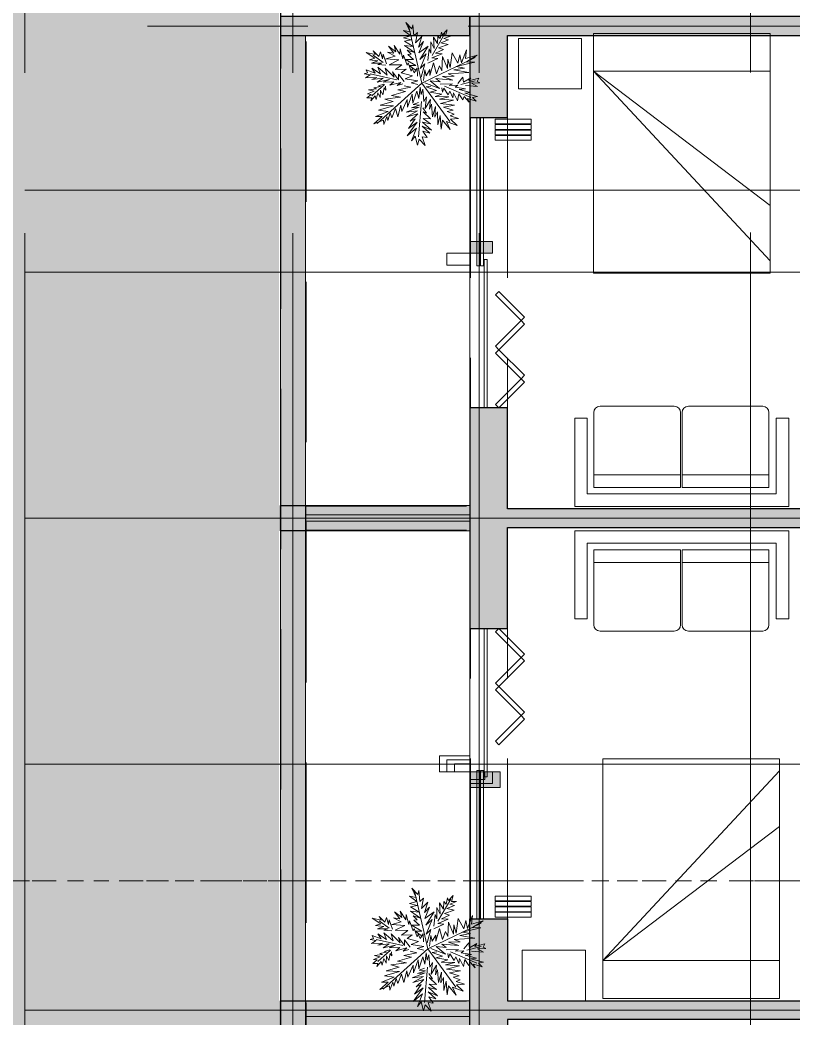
# Model space of a CAD drawing. Header units: metres. Extents: x -54 to 264, y -14 to 31.
# Drawn here: x 22.6 to 28.72, y 7.91 to 15.82 of the extents above; entities that cross this region are included whole.
import ezdxf
from ezdxf.enums import TextEntityAlignment as Align

# ---------------------------------------------------------------- set-up
doc = ezdxf.new("R2010")
doc.units = ezdxf.units.M
doc.header["$LTSCALE"] = 0.001
for name, pattern in [('CENTERX2', [101.6, 63.5, -12.7, 12.7, -12.7]), ('DIVIDEX2', [63.5, 25.4, -12.7, 0, -12.7, 0, -12.7]), ('HIDDENX2', [19.05, 12.7, -6.35])]:
    doc.linetypes.add(name, pattern=pattern)
doc.layers.get('0').update_dxf_attribs({"lineweight": 13, "true_color": 0x000000})
for name, color, linetype, lineweight, true_color in [('JACH-Anotaciones-Cotas-NivelesPiso-Grals', 7, 'Continuous', 13, 0x000000), ('JACH-Anotaciones-Cotas-NivelesPiso-Grals @ 0.05', 7, 'Continuous', 13, 0x000000), ('JACH-Anotaciones-Cotas-NivelesPiso-Grals @ 0.075', 7, 'Continuous', 13, 0x000000), ('JACH-Anotaciones-Cotas-NivelesPiso-Grals @ 0.1', 7, 'Continuous', 13, 0x000000), ('Jach-Anotaciones-Hatch-Lum100%', 7, 'Continuous', 13, 0x000000), ('Jach-Anotaciones-Hatch-Lum30%', 7, 'Continuous', 9, 0xb3b3b3), ('Jach-Anotaciones-Hatch-Lum50%', 9, 'Continuous', 13, 0x808080), ('Jach-Anotaciones-Hatch-Lum60%', 7, 'Continuous', 13, 0x666666), ('Jach-Anotaciones-Hatch-Lum70%', 7, 'Continuous', 9, 0x4d4d4d), ('Jach-Anotaciones-Hatch-Lum80%', 250, 'Continuous', 13, 0x333333), ('JACH-Anotaciones-Lineas-CORTE', 7, 'DIVIDEX2', 18, 0x000000), ('JACH-Anotaciones-Lineas-CORTE @ 0.05', 7, 'DIVIDEX2', 18, 0x000000), ('JACH-Anotaciones-Lineas-CORTE @ 0.075', 7, 'DIVIDEX2', 18, 0x000000), ('JACH-Anotaciones-Lineas-EJES', 7, 'CENTERX2', 9, 0x666666), ('JACH-Arq-Lineas-Piso', 7, 'Continuous', 13, 0x1a1a1a), ('JACH-Arq-Lineas-Proyeccion', 250, 'HIDDENX2', 13, 0x333333), ('JACH-Arq-Líneas-ProyeccionCerramientos', 7, 'HIDDENX2', 13, 0x000000), ('JACH-Arq-Mobiliario01-', 250, 'Continuous', 9, 0x333333), ('JACH-Arq-Muros01-Carga', 7, 'Continuous', 25, 0x000000), ('JACH-Arq-Muros03Bajos', 7, 'Continuous', 13, 0x404040), ('JACH-Arq-Puertas01-', 7, 'Continuous', 13, 0x404040), ('JACH-ArqPaisaje-Vegetación', 7, 'Continuous', 13, 0x999999)]:
    doc.layers.add(name, color=color, linetype=linetype, lineweight=lineweight, true_color=true_color)
doc.styles.add('01c-Arial-JACH(3mm)', font='arial.ttf', dxfattribs={"height": 3})

# ---------------------------------------------------------------- blocks, each defined once
blk = doc.blocks.new('A$C385611F7')
for p, q in [((0, 0.0961), (0, 0.7961)), ((0, 0.7961), (1.6972, 0.7961)), ((1.6972, 0.7961), (1.6972, 0.0961)), ((0.1, 0.6961), (0.1, 0.0961)), ((1.5972, 0.6961), (0.1, 0.6961)), ((0.8392, 0.6446), (0.1511, 0.6446)), ((0.1511, 0.6446), (0.1511, 0.05)), ((0.8392, 0.05), (0.8392, 0.6446)), ((0.8511, 0.6446), (0.8511, 0.05)), ((1.5392, 0.6446), (0.8511, 0.6446)), ((1.5392, 0.05), (1.5392, 0.6446)), ((1.5972, 0.0961), (1.5972, 0.6961)), ((0.1511, 0.5436), (0.8392, 0.5436)), ((0.8511, 0.5436), (1.5392, 0.5436)), ((0.1, 0.0961), (0, 0.0961)), ((1.6972, 0.0961), (1.5972, 0.0961)), ((0.2011, 0), (0.7892, 0)), ((0.9011, 0), (1.4892, 0))]:
    blk.add_line(p, q)
for centre, start, end in [((0.2011, 0.05), 180, 270), ((0.7892, 0.05), 270, 0), ((0.9011, 0.05), 180, 270), ((1.4892, 0.05), 270, 0)]:
    blk.add_arc(centre, 0.05, start, end)
blk = doc.blocks.new('A$C589ce9e2')
at = {"lineweight": 0}
for p, q in [((1.4, 1.9), (0, 1.9)), ((0, 1.9), (0, 0)), ((1.4, 0), (1.4, 1.9)), ((0, 1.6), (1.4, 1.6)), ((0, 1.6), (1.4, 0.5363)), ((0, 1.6), (1.4, 0.0962)), ((0, 0), (1.4, 0))]:
    blk.add_line(p, q, dxfattribs=at)
blk = doc.blocks.new('A$C6CAA186E')
at = {"color": 0}
for p, q in [((0.588, 1.732), (0.65, 1.601)), ((0.67, 1.644), (0.588, 1.732)), ((0.812, 0.88), (0.627, 1.691)), ((0.686, 1.703), (0.67, 1.644)), ((0.7, 1.547), (0.686, 1.703)), ((0.553, 1.62), (0.658, 1.547)), ((0.65, 1.601), (0.553, 1.62)), ((0.751, 1.593), (0.7, 1.547)), ((0.723, 1.447), (0.751, 1.593)), ((0.956, 1.271), (1.137, 1.578)), ((1.069, 1.507), (1.09, 1.6)), ((1.09, 1.6), (1.106, 1.562)), ((1.106, 1.562), (1.169, 1.633)), ((1.169, 1.633), (1.148, 1.547)), ((0.501, 1.286), (0.425, 1.409)), ((0.425, 1.409), (0.448, 1.323)), ((0.658, 1.547), (0.555, 1.519)), ((0.555, 1.519), (0.663, 1.488)), ((0.663, 1.488), (0.569, 1.471)), ((0.569, 1.471), (0.692, 1.398)), ((0.57, 1.412), (0.711, 1.312)), ((0.692, 1.398), (0.57, 1.412)), ((0.812, 1.535), (0.723, 1.447)), ((0.768, 1.389), (0.812, 1.535)), ((0.836, 1.466), (0.768, 1.389)), ((0.77, 1.309), (0.836, 1.466)), ((0.941, 1.302), (0.941, 1.462)), ((0.941, 1.462), (0.988, 1.366)), ((0.988, 1.366), (0.978, 1.528)), ((0.978, 1.528), (1.035, 1.437)), ((1.035, 1.437), (1.037, 1.544)), ((1.037, 1.544), (1.069, 1.507)), ((1.184, 1.425), (1.046, 1.378)), ((1.187, 1.488), (1.081, 1.448)), ((1.081, 1.448), (1.184, 1.425)), ((1.217, 1.544), (1.124, 1.508)), ((1.124, 1.508), (1.187, 1.488)), ((1.148, 1.547), (1.217, 1.544)), ((0.031, 1.31), (0.154, 1.285)), ((0.151, 1.231), (0.031, 1.31)), ((0.128, 1.337), (0.209, 1.255)), ((0.154, 1.285), (0.128, 1.337)), ((0.27, 1.17), (0.129, 1.274)), ((0.209, 1.255), (0.233, 1.319)), ((0.233, 1.319), (0.258, 1.222)), ((0.258, 1.222), (0.268, 1.288)), ((0.268, 1.288), (0.313, 1.154)), ((0.33, 1.317), (0.439, 1.26)), ((0.417, 1.302), (0.33, 1.317)), ((0.345, 1.401), (0.417, 1.302)), ((0.448, 1.323), (0.345, 1.401)), ((0.506, 1.362), (0.501, 1.286)), ((0.547, 1.224), (0.506, 1.362)), ((0.556, 1.273), (0.547, 1.224)), ((0.608, 1.135), (0.556, 1.273)), ((0.607, 1.343), (0.663, 1.286)), ((0.711, 1.312), (0.607, 1.343)), ((0.663, 1.286), (0.615, 1.285)), ((0.615, 1.285), (0.696, 1.211)), ((0.901, 1.402), (0.77, 1.309)), ((0.783, 1.213), (0.901, 1.402)), ((0.876, 1.294), (0.783, 1.213)), ((0.79, 1.084), (0.876, 1.294)), ((0.899, 1.2), (0.918, 1.365)), ((0.918, 1.365), (0.941, 1.302)), ((1.101, 1.295), (0.953, 1.237)), ((1.116, 1.354), (1.004, 1.304)), ((1.004, 1.304), (1.101, 1.295)), ((1.046, 1.378), (1.116, 1.354)), ((1.239, 1.309), (1.212, 1.1)), ((1.322, 1.161), (1.239, 1.309)), ((1.347, 1.279), (1.322, 1.161)), ((1.371, 1.166), (1.347, 1.279)), ((1.443, 1.351), (1.371, 1.166)), ((1.428, 1.226), (1.443, 1.351)), ((1.594, 1.274), (1.428, 1.226)), ((1.44, 1.178), (1.594, 1.274)), ((0.076, 1.208), (0.151, 1.231)), ((0.194, 1.196), (0.076, 1.208)), ((0.104, 1.16), (0.194, 1.196)), ((0.249, 1.163), (0.104, 1.16)), ((0.195, 1.141), (0.249, 1.163)), ((0.307, 1.133), (0.195, 1.141)), ((0.439, 1.26), (0.305, 1.223)), ((0.305, 1.223), (0.488, 1.206)), ((0.488, 1.206), (0.355, 1.14)), ((0.355, 1.14), (0.532, 1.138)), ((0.532, 1.138), (0.443, 1.073)), ((0.585, 1.215), (0.73, 1.127)), ((0.696, 1.211), (0.585, 1.215)), ((0.622, 1.167), (0.608, 1.135)), ((0.662, 1.05), (0.622, 1.167)), ((0.73, 1.127), (0.633, 1.129)), ((0.633, 1.129), (0.72, 1.068)), ((0.853, 1.151), (0.79, 1.084)), ((0.803, 0.963), (0.853, 1.151)), ((0.812, 0.88), (1.563, 1.24)), ((1.039, 1.229), (0.895, 1.162)), ((0.975, 1.168), (0.926, 0.986)), ((0.953, 1.237), (1.039, 1.229)), ((1.021, 1.009), (0.975, 1.168)), ((1.102, 1.257), (1.095, 1.053)), ((1.175, 1.088), (1.102, 1.257)), ((1.178, 1.217), (1.175, 1.088)), ((1.212, 1.1), (1.178, 1.217)), ((1.298, 1.116), (1.558, 1.176)), ((1.558, 1.176), (1.44, 1.178)), ((0.048, 1.026), (0, 1.009)), ((0, 1.009), (0.087, 0.996)), ((0.087, 0.996), (0.018, 0.956)), ((0.03, 1.068), (0.048, 1.026)), ((0.156, 1.018), (0.03, 1.068)), ((0.463, 0.928), (0.086, 1.01)), ((0.229, 1.013), (0.11, 1.091)), ((0.11, 1.091), (0.156, 1.018)), ((0.192, 1.103), (0.229, 1.013)), ((0.326, 0.994), (0.192, 1.103)), ((0.297, 1.091), (0.326, 0.994)), ((0.424, 0.965), (0.297, 1.091)), ((0.484, 0.928), (0.401, 1.038)), ((0.401, 1.038), (0.424, 0.965)), ((0.443, 1.073), (0.592, 1.076)), ((0.482, 1.004), (0.484, 0.928)), ((0.564, 0.903), (0.482, 1.004)), ((0.592, 1.076), (0.524, 1.026)), ((0.524, 1.026), (0.68, 0.981)), ((0.678, 1.088), (0.662, 1.05)), ((0.705, 1.024), (0.678, 1.088)), ((0.747, 1.09), (0.705, 1.024)), ((0.75, 0.976), (0.747, 1.09)), ((0.855, 1.065), (0.835, 0.919)), ((0.872, 0.985), (0.855, 1.065)), ((0.925, 1.072), (0.872, 0.985)), ((0.926, 0.986), (0.925, 1.072)), ((1.062, 1.122), (1.021, 1.009)), ((1.095, 1.053), (1.062, 1.122)), ((1.183, 1.009), (1.475, 1.029)), ((1.267, 0.977), (1.183, 1.009)), ((1.265, 1.069), (1.414, 1.093)), ((1.475, 1.029), (1.265, 1.069)), ((1.414, 1.093), (1.298, 1.116)), ((0.018, 0.956), (0.178, 0.96)), ((0.287, 0.861), (0.108, 0.702)), ((0.178, 0.96), (0.109, 0.931)), ((0.109, 0.931), (0.268, 0.951)), ((0.268, 0.951), (0.183, 0.895)), ((0.183, 0.895), (0.359, 0.932)), ((0.812, 0.88), (0.185, 0.312)), ((0.277, 0.865), (0.201, 0.842)), ((0.359, 0.932), (0.27, 0.892)), ((0.27, 0.892), (0.419, 0.9)), ((0.419, 0.9), (0.361, 0.852)), ((0.361, 0.852), (0.516, 0.891)), ((0.516, 0.891), (0.464, 0.848)), ((0.464, 0.848), (0.544, 0.871)), ((0.68, 0.981), (0.58, 0.941)), ((0.58, 0.941), (0.755, 0.913)), ((0.755, 0.913), (0.661, 0.884)), ((0.661, 0.884), (0.756, 0.861)), ((0.812, 0.88), (1.207, 0.34)), ((0.853, 0.884), (1.063, 0.802)), ((0.928, 0.911), (1.071, 0.899)), ((1.063, 0.802), (0.928, 0.911)), ((1.011, 0.946), (1.248, 0.924)), ((1.071, 0.899), (1.011, 0.946)), ((1.072, 0.867), (1.244, 0.871)), ((1.103, 0.973), (1.267, 0.977)), ((1.248, 0.924), (1.103, 0.973)), ((1.244, 0.871), (1.197, 0.847)), ((1.197, 0.847), (1.319, 0.849)), ((1.319, 0.849), (1.281, 0.823)), ((1.318, 0.877), (1.392, 0.965)), ((1.36, 0.861), (1.563, 0.914)), ((1.392, 0.965), (1.398, 0.895)), ((1.398, 0.895), (1.504, 0.956)), ((1.597, 0.834), (1.426, 0.847)), ((1.504, 0.956), (1.477, 0.912)), ((1.477, 0.912), (1.615, 0.948)), ((1.629, 0.883), (1.511, 0.881)), ((1.511, 0.881), (1.597, 0.834)), ((1.615, 0.948), (1.591, 0.904)), ((1.591, 0.904), (1.629, 0.883)), ((0.097, 0.722), (0.039, 0.673)), ((0.14, 0.765), (0.048, 0.728)), ((0.048, 0.728), (0.097, 0.722)), ((0.175, 0.8), (0.064, 0.787)), ((0.064, 0.787), (0.14, 0.765)), ((0.229, 0.832), (0.139, 0.814)), ((0.139, 0.814), (0.175, 0.8)), ((0.168, 0.65), (0.193, 0.745)), ((0.193, 0.745), (0.226, 0.677)), ((0.201, 0.842), (0.229, 0.832)), ((0.226, 0.677), (0.23, 0.78)), ((0.23, 0.78), (0.263, 0.715)), ((0.263, 0.715), (0.282, 0.813)), ((0.282, 0.813), (0.304, 0.781)), ((0.304, 0.781), (0.302, 0.838)), ((0.584, 0.76), (0.385, 0.707)), ((0.385, 0.707), (0.514, 0.683)), ((0.656, 0.821), (0.476, 0.785)), ((0.476, 0.785), (0.584, 0.76)), ((0.565, 0.844), (0.656, 0.821)), ((0.61, 0.542), (0.679, 0.724)), ((0.679, 0.724), (0.688, 0.596)), ((0.688, 0.596), (0.744, 0.768)), ((0.744, 0.768), (0.771, 0.663)), ((0.771, 0.663), (0.791, 0.823)), ((0.791, 0.823), (0.804, 0.721)), ((0.804, 0.721), (0.827, 0.797)), ((0.827, 0.797), (0.842, 0.62)), ((0.875, 0.829), (0.94, 0.837)), ((1.021, 0.774), (0.875, 0.829)), ((0.925, 0.751), (1.021, 0.774)), ((1.096, 0.723), (0.925, 0.751)), ((1.002, 0.693), (1.096, 0.723)), ((1.102, 0.754), (1.094, 0.813)), ((1.122, 0.809), (1.102, 0.754)), ((1.183, 0.714), (1.122, 0.809)), ((1.132, 0.835), (1.505, 0.679)), ((1.209, 0.767), (1.183, 0.714)), ((1.249, 0.673), (1.209, 0.767)), ((1.258, 0.743), (1.249, 0.673)), ((1.313, 0.63), (1.258, 0.743)), ((1.281, 0.823), (1.427, 0.799)), ((1.332, 0.728), (1.313, 0.63)), ((1.392, 0.643), (1.332, 0.728)), ((1.427, 0.799), (1.337, 0.791)), ((1.337, 0.791), (1.497, 0.748)), ((1.497, 0.748), (1.418, 0.74)), ((1.418, 0.74), (1.596, 0.691)), ((0.039, 0.673), (0.108, 0.674)), ((0.094, 0.632), (0.156, 0.703)), ((0.108, 0.674), (0.094, 0.632)), ((0.156, 0.703), (0.168, 0.65)), ((0.41, 0.622), (0.228, 0.569)), ((0.228, 0.569), (0.412, 0.559)), ((0.514, 0.683), (0.292, 0.653)), ((0.292, 0.653), (0.41, 0.622)), ((0.474, 0.404), (0.516, 0.571)), ((0.516, 0.571), (0.531, 0.481)), ((0.531, 0.481), (0.607, 0.647)), ((0.607, 0.647), (0.61, 0.542)), ((0.78, 0.571), (0.669, 0.533)), ((0.768, 0.608), (0.693, 0.579)), ((0.693, 0.579), (0.78, 0.571)), ((0.806, 0.62), (0.768, 0.122)), ((0.842, 0.62), (0.878, 0.686)), ((0.878, 0.686), (0.86, 0.524)), ((0.86, 0.524), (0.934, 0.65)), ((0.934, 0.65), (0.92, 0.515)), ((0.92, 0.515), (0.95, 0.585)), ((0.95, 0.585), (0.964, 0.404)), ((1.194, 0.687), (1.002, 0.693)), ((1.062, 0.652), (1.194, 0.687)), ((1.26, 0.64), (1.062, 0.652)), ((1.078, 0.594), (1.26, 0.64)), ((1.272, 0.571), (1.078, 0.594)), ((1.117, 0.542), (1.272, 0.571)), ((1.408, 0.691), (1.392, 0.643)), ((1.479, 0.613), (1.408, 0.691)), ((1.457, 0.661), (1.479, 0.613)), ((1.576, 0.626), (1.457, 0.661)), ((1.596, 0.691), (1.526, 0.679)), ((1.526, 0.679), (1.576, 0.626)), ((0.337, 0.481), (0.162, 0.408)), ((0.412, 0.559), (0.204, 0.499)), ((0.204, 0.499), (0.337, 0.481)), ((0.336, 0.353), (0.365, 0.461)), ((0.365, 0.461), (0.392, 0.392)), ((0.392, 0.392), (0.444, 0.521)), ((0.444, 0.521), (0.474, 0.404)), ((0.774, 0.539), (0.594, 0.472)), ((0.594, 0.472), (0.75, 0.49)), ((0.75, 0.49), (0.602, 0.403)), ((0.602, 0.403), (0.755, 0.448)), ((0.755, 0.448), (0.65, 0.345)), ((0.669, 0.533), (0.774, 0.539)), ((0.879, 0.455), (0.829, 0.53)), ((0.933, 0.376), (0.83, 0.477)), ((0.83, 0.477), (0.879, 0.455)), ((0.964, 0.404), (1.005, 0.55)), ((1.005, 0.55), (0.998, 0.399)), ((0.998, 0.399), (1.032, 0.475)), ((1.032, 0.475), (1.036, 0.294)), ((1.036, 0.294), (1.071, 0.423)), ((1.071, 0.423), (1.086, 0.23)), ((1.252, 0.501), (1.117, 0.542)), ((1.171, 0.478), (1.252, 0.501)), ((1.268, 0.442), (1.171, 0.478)), ((1.21, 0.42), (1.268, 0.442)), ((0.253, 0.41), (0.139, 0.307)), ((0.139, 0.307), (0.271, 0.358)), ((0.162, 0.408), (0.253, 0.41)), ((0.271, 0.358), (0.278, 0.299)), ((0.278, 0.299), (0.318, 0.411)), ((0.318, 0.411), (0.336, 0.353)), ((0.747, 0.33), (0.608, 0.136)), ((0.718, 0.378), (0.627, 0.241)), ((0.627, 0.241), (0.747, 0.33)), ((0.65, 0.345), (0.718, 0.378)), ((0.822, 0.332), (0.935, 0.307)), ((0.947, 0.216), (0.822, 0.332)), ((0.832, 0.38), (0.933, 0.376)), ((0.935, 0.307), (0.832, 0.38)), ((1.086, 0.23), (1.104, 0.359)), ((1.104, 0.359), (1.21, 0.228)), ((1.159, 0.339), (1.31, 0.283)), ((1.21, 0.228), (1.159, 0.339)), ((1.329, 0.38), (1.21, 0.42)), ((1.217, 0.372), (1.329, 0.38)), ((1.31, 0.283), (1.217, 0.372)), ((0.608, 0.136), (0.738, 0.244)), ((0.738, 0.244), (0.668, 0.067)), ((0.817, 0.273), (0.947, 0.216)), ((0.927, 0.174), (0.817, 0.273)), ((0.825, 0.203), (0.927, 0.174)), ((0.886, 0.114), (0.825, 0.203)), ((0.668, 0.067), (0.719, 0.132)), ((0.719, 0.132), (0.754, 0.004)), ((0.754, 0.004), (0.773, 0.091)), ((0.773, 0.091), (0.861, 0)), ((0.861, 0), (0.816, 0.123)), ((0.816, 0.123), (0.886, 0.114))]:
    blk.add_line(p, q, dxfattribs=at)
blk = doc.blocks.new('*U84')
at = {"lineweight": 0, "ltscale": 100}
h = blk.add_hatch(color=256, dxfattribs=at)
h.dxf.hatch_style = 1
h.paths.add_polyline_path([(0, 0), (0, -1.25), (2.4, -1.25), (2.4, 0)])
for points in [[(-2.4, 1.25), (-2.4, 0), (0, 0), (0, 1.25)], [(0, 0), (0, -1.25), (2.4, -1.25), (2.4, 0)]]:
    blk.add_lwpolyline(points, close=True, dxfattribs=at)
blk = doc.blocks.new('*U581')
at = {"layer": 'JACH-Anotaciones-Cotas-NivelesPiso-Grals @ 0.05', "xscale": 0.05000000000000002, "yscale": 0.05000000000000002, "zscale": 0.05000000000000002, "rotation": 1.207418269725734e-06}
blk.add_blockref('*U84', (26.1609, 9.865), dxfattribs=at)
at = {"layer": 'JACH-Anotaciones-Cotas-NivelesPiso-Grals @ 0.075', "xscale": 0.07500000000000002, "yscale": 0.07500000000000002, "zscale": 0.07500000000000002}
blk.add_blockref('*U84', (26.1609, 9.865), dxfattribs=at)
at = {"layer": 'JACH-Anotaciones-Cotas-NivelesPiso-Grals @ 0.1', "xscale": 0.1, "yscale": 0.1, "zscale": 0.1, "rotation": 1.207418269725734e-06}
blk.add_blockref('*U84', (26.1609, 9.865), dxfattribs=at)
blk = doc.blocks.new('*U85')
at = {"lineweight": 0, "ltscale": 100}
h = blk.add_hatch(color=256, dxfattribs=at)
h.dxf.hatch_style = 1
h.paths.add_polyline_path([(0, 0), (0, -1.25), (2.4, -1.25), (2.4, 0)])
for points in [[(-2.4, 1.25), (-2.4, 0), (0, 0), (0, 1.25)], [(0, 0), (0, -1.25), (2.4, -1.25), (2.4, 0)]]:
    blk.add_lwpolyline(points, close=True, dxfattribs=at)
blk = doc.blocks.new('*U582')
at = {"layer": 'JACH-Anotaciones-Cotas-NivelesPiso-Grals @ 0.075', "xscale": -0.07500000000000002, "yscale": 0.07500000000000002, "zscale": 0.07500000000000002, "rotation": 180}
blk.add_blockref('*U85', (26.1609, 13.975), dxfattribs=at)
blk = doc.blocks.new('*U298')
at = {"linetype": 'DIVIDEX2', "lineweight": 0, "ltscale": 100}
blk.add_lwpolyline([(-772.5, 0), (50.69, 0)], dxfattribs=at)
at = {"lineweight": 0, "ltscale": 100, "style": '01c-Arial-JACH(3mm)'}
for tag, p in [('JACH-SECCIONMURO', (-778, 2.11)), ('NO.DEPLANO', (-778, -1.99))]:
    blk.add_attdef(tag, text='', height=3, dxfattribs=at).set_placement(p, align=Align.MIDDLE_CENTER)
blk = doc.blocks.new('*U645')
at = {"layer": 'JACH-Anotaciones-Lineas-CORTE @ 0.05', "xscale": 0.05, "yscale": 0.05, "zscale": 0.05}
blk.add_blockref('*U298', (50.9401, 9), dxfattribs=at)
at = {"layer": 'JACH-Anotaciones-Lineas-CORTE @ 0.075', "xscale": 0.075, "yscale": 0.075, "zscale": 0.075}
blk.add_blockref('*U298', (50.9401, 9), dxfattribs=at)

msp = doc.modelspace()

# ---------------------------------------------------------------- hatches: boundary and pattern name
at = {"layer": 'Jach-Anotaciones-Hatch-Lum30%', "ltscale": 100}
h = msp.add_hatch(color=256, dxfattribs=at)
h.dxf.hatch_style = 1
h.paths.add_polyline_path([(24.6609, 15.7), (24.6609, 11.975), (24.8609, 11.975), (24.8609, 15.7)])
h = msp.add_hatch(color=256, dxfattribs=at)
h.dxf.hatch_style = 1
h.paths.add_polyline_path([(24.6609, 11.775), (24.6609, 8.05), (24.8609, 8.05), (24.8609, 11.775)])
at = {"layer": 'Jach-Anotaciones-Hatch-Lum50%', "ltscale": 100}
h = msp.add_hatch(color=256, dxfattribs=at)
h.dxf.hatch_style = 1
h.paths.add_polyline_path([(24.8609, 11.975), (26.1609, 11.975), (26.1609, 11.775), (24.8609, 11.775)])
h = msp.add_hatch(color=256, dxfattribs=at)
h.dxf.hatch_style = 1
h.paths.add_polyline_path([(24.8609, 8.05), (26.1609, 8.05), (26.1609, 7.85), (24.8609, 7.85)])
at = {"layer": 'Jach-Anotaciones-Hatch-Lum60%', "ltscale": 100}
h = msp.add_hatch(dxfattribs=at)
h.set_pattern_fill('AR-RSHKE', color=256, scale=0.001, angle=90)
h.set_pattern_definition([(90, (0.1906, 0.00506), (-0.3048, 0.6477), [0.1524, -0.127, 0.1778, -0.0762, 0.2286, -0.1016]), (90, (0.1779, 0.15746), (-0.3048, 0.6477), [0.127, -0.4826, 0.1016, -0.1524]), (90, (0.20966, 0.46226), (-0.3048, 0.6477), [0.0762, -0.7874]), (180, (0.19061, 0.00506), (-0.3048, -0.2159), [0.2921, -0.9271]), (180, (0.19061, 0.15746), (-0.3048, -0.2159), [0.28575, -0.93345]), (180, (0.19061, 0.28446), (-0.3048, -0.2159), [0.2667, -0.9525]), (180, (0.20966, 0.46226), (-0.3048, -0.2159), [0.2921, -0.9271]), (180, (0.20966, 0.53846), (-0.3048, -0.2159), [0.2921, -0.9271]), (180, (0.19061, 0.76706), (-0.3048, -0.2159), [0.2794, -0.9398])])
h.paths.add_polyline_path([(24.6515, 21.3735), (21.9609, 21.3771), (21.9609, 0.2), (24.6515, 0.2051)])
at = {"layer": 'Jach-Anotaciones-Hatch-Lum80%', "ltscale": 100}
h = msp.add_hatch(color=256, dxfattribs=at)
h.dxf.hatch_style = 1
h.paths.add_polyline_path([(26.1609, 15.85), (24.6609, 15.85), (24.6609, 15.7), (26.1609, 15.7)])
h = msp.add_hatch(color=256, dxfattribs=at)
h.dxf.hatch_style = 1
h.paths.add_polyline_path([(31.4709, 13.75), (31.4709, 15.85), (26.1609, 15.85), (26.1609, 15.05), (26.4609, 15.05), (26.4609, 15.7), (29.3709, 15.7), (29.3709, 13.75), (29.5209, 13.75), (29.5209, 15.7), (31.3209, 15.7), (31.3209, 13.9), (30.3209, 13.9), (30.3209, 13.75)])
h = msp.add_hatch(color=256, dxfattribs=at)
h.dxf.hatch_style = 1
h.paths.add_polyline_path([(31.4709, 11), (31.4709, 12.75), (31.3209, 12.75), (31.3209, 11.95), (29.5209, 11.95), (29.5209, 12.75), (29.3709, 12.75), (29.3709, 11.95), (26.4609, 11.95), (26.4609, 12.75), (26.1609, 12.75), (26.1609, 11), (26.4609, 11), (26.4609, 11.8), (29.3709, 11.8), (29.3709, 11), (29.5209, 11), (29.5209, 11.8), (31.3209, 11.8), (31.3209, 11)])
h = msp.add_hatch(color=256, dxfattribs=at)
h.dxf.hatch_style = 1
h.paths.add_polyline_path([(31.4709, 11), (31.4709, 12.75), (31.3209, 12.75), (31.3209, 11.95), (29.5209, 11.95), (29.5209, 12.75), (29.3709, 12.75), (29.3709, 11.95), (26.4609, 11.95), (26.4609, 12.75), (26.1609, 12.75), (26.1609, 11), (26.4609, 11), (26.4609, 11.8), (29.3709, 11.8), (29.3709, 11), (29.5209, 11), (29.5209, 11.8), (31.3209, 11.8), (31.3209, 11)])
h = msp.add_hatch(color=256, dxfattribs=at)
h.dxf.hatch_style = 1
h.paths.add_polyline_path([(24.6609, 11.975), (24.8609, 11.975), (24.8609, 11.775), (24.6609, 11.775)])
h = msp.add_hatch(color=256, dxfattribs=at)
h.dxf.hatch_style = 1
h.paths.add_polyline_path([(26.4609, 7.2), (26.1609, 7.2), (26.1609, 7.9), (26.1609, 8.7), (26.4609, 8.7), (26.4609, 8.05), (29.3709, 8.05), (29.3709, 10), (29.5209, 10), (29.5209, 8.05), (31.3209, 8.05), (31.3209, 9.85), (30.3209, 9.85), (30.3209, 10), (31.4709, 10), (31.4709, 7.2), (31.1709, 7.2), (31.1709, 7.9), (26.4609, 7.9)])
h = msp.add_hatch(color=256, dxfattribs=at)
h.dxf.hatch_style = 1
h.paths.add_polyline_path([(24.6622, 8.05), (24.8609, 8.05), (24.8609, 7.85), (24.6609, 7.85)])

# ---------------------------------------------------------------- linework, layer by layer
for points in [[(26.5472, 15.2768), (26.5472, 15.6768), (27.0472, 15.6768), (27.0472, 15.2768)], [(26.5775, 8.05), (26.5775, 8.45), (27.0775, 8.45), (27.0775, 8.05)]]:
    msp.add_lwpolyline(points, close=True)
at = {"layer": 'Jach-Anotaciones-Hatch-Lum100%', "ltscale": 100}
for points in [[(24.6609, 21.3684), (21.9609, 21.3778), (21.9609, 0.2), (24.6609, 0.2)], [(24.8609, 11.975), (26.1609, 11.975), (26.1609, 11.775), (24.8609, 11.775)], [(24.8609, 11.85), (26.1609, 11.85), (26.1609, 11.9), (24.8609, 11.9)], [(24.8609, 8.05), (26.1609, 8.05), (26.1609, 7.85), (24.8609, 7.85)], [(24.8609, 7.925), (26.1609, 7.925), (26.1609, 7.975), (24.8609, 7.975)]]:
    msp.add_lwpolyline(points, close=True, dxfattribs=at)
at = {"layer": 'Jach-Anotaciones-Hatch-Lum70%', "linetype": 'Continuous', "ltscale": 100}
for points in [[(26.2407, 13.875), (26.2167, 13.875), (26.2167, 15.05), (26.2407, 15.05)], [(26.2705, 13.875), (26.2465, 13.875), (26.2465, 15.05), (26.2705, 15.05)], [(26.3003, 12.75), (26.2763, 12.75), (26.2763, 13.925), (26.3003, 13.925)], [(26.3003, 11), (26.2763, 11), (26.2763, 9.825), (26.3003, 9.825)], [(26.2407, 9.875), (26.2167, 9.875), (26.2167, 8.7), (26.2407, 8.7)], [(26.2705, 9.875), (26.2465, 9.875), (26.2465, 8.7), (26.2705, 8.7)]]:
    msp.add_lwpolyline(points, close=True, dxfattribs=at)
at = {"layer": 'JACH-Anotaciones-Lineas-EJES', "ltscale": 100}
for points in [[(22.6359, -2.375), (22.6359, 25.9502)], [(24.7609, -2.375), (24.7609, 25.943)], [(26.2359, -2.375), (26.2359, 25.938)], [(28.3859, -2.3716), (28.3859, 25.9187)], [(-4.3309, 15.775), (52.1472, 15.775)], [(22.6359, 14.475), (52.1472, 14.475)], [(22.6359, 13.825), (52.1472, 13.825)], [(-4.3631, 12.725), (22.7109, 12.725)], [(22.6359, 11.875), (52.1472, 11.875)], [(22.6359, 9.925), (52.1472, 9.925)], [(-4.3631, 9.675), (22.7109, 9.675)], [(22.6359, 7.975), (52.1472, 7.975)]]:
    msp.add_lwpolyline(points, dxfattribs=at)
at = {"layer": 'JACH-Arq-Lineas-Piso', "ltscale": 100}
for points in [[(26.1609, 15.05), (26.1609, 12.75)], [(26.1609, 8.7), (26.1609, 11)]]:
    msp.add_lwpolyline(points, dxfattribs=at)
at = {"layer": 'JACH-Arq-Lineas-Proyeccion', "ltscale": 100}
for points in [[(24.8659, 21.3677), (24.8659, 0.2)], [(26.1659, 15.05), (26.1659, 12.75)], [(26.4609, 15.05), (26.4609, 12.75)], [(26.1659, 8.7), (26.1659, 11)], [(26.4609, 8.7), (26.4609, 11)]]:
    msp.add_lwpolyline(points, dxfattribs=at)
at = {"layer": 'JACH-Arq-Líneas-ProyeccionCerramientos', "lineweight": 0, "ltscale": 100}
for points in [[(24.6659, 0.2), (24.6659, 21.3684)], [(24.8659, 11.97), (26.1609, 11.97)], [(24.8659, 11.78), (26.1609, 11.78)], [(24.8659, 8.045), (26.1609, 8.045)]]:
    msp.add_lwpolyline(points, dxfattribs=at)
at = {"layer": 'JACH-Arq-Mobiliario01-', "ltscale": 100}
msp.add_lwpolyline([(24.8609, 11.85), (26.1609, 11.85), (26.1609, 11.9), (24.8609, 11.9)], close=True, dxfattribs=at)
at = {"layer": 'JACH-Arq-Muros01-Carga', "color": 3, "ltscale": 100}
for points in [[(26.1609, 15.85), (24.6609, 15.85), (24.6609, 15.7), (26.1609, 15.7)], [(31.4709, 13.75), (31.4709, 15.85), (26.1609, 15.85), (26.1609, 15.05), (26.4609, 15.05), (26.4609, 15.7), (29.3709, 15.7), (29.3709, 13.75), (29.5209, 13.75), (29.5209, 15.7), (31.3209, 15.7), (31.3209, 13.9), (30.3209, 13.9), (30.3209, 13.75)], [(31.4709, 11), (31.4709, 12.75), (31.3209, 12.75), (31.3209, 11.95), (29.5209, 11.95), (29.5209, 12.75), (29.3709, 12.75), (29.3709, 11.95), (26.4609, 11.95), (26.4609, 12.75), (26.1609, 12.75), (26.1609, 11), (26.4609, 11), (26.4609, 11.8), (29.3709, 11.8), (29.3709, 11), (29.5209, 11), (29.5209, 11.8), (31.3209, 11.8), (31.3209, 11)], [(26.4609, 7.2), (26.1609, 7.2), (26.1609, 7.9), (26.1609, 8.7), (26.4609, 8.7), (26.4609, 8.05), (29.3709, 8.05), (29.3709, 10), (29.5209, 10), (29.5209, 8.05), (31.3209, 8.05), (31.3209, 9.85), (30.3209, 9.85), (30.3209, 10), (31.4709, 10), (31.4709, 7.2), (31.1709, 7.2), (31.1709, 7.9), (26.4609, 7.9)]]:
    msp.add_lwpolyline(points, close=True, dxfattribs=at)
at = {"layer": 'JACH-Arq-Muros01-Carga', "ltscale": 100}
for points in [[(24.6609, 11.975), (24.8609, 11.975), (24.8609, 11.775), (24.6609, 11.775)], [(24.6622, 8.05), (24.8609, 8.05), (24.8609, 7.85), (24.6609, 7.85)]]:
    msp.add_lwpolyline(points, close=True, dxfattribs=at)
at = {"layer": 'JACH-Arq-Muros03Bajos', "ltscale": 100}
for points in [[(24.6609, 15.7), (24.6609, 11.975), (24.8609, 11.975), (24.8609, 15.7)], [(24.6609, 11.775), (24.6609, 8.05), (24.8609, 8.05), (24.8609, 11.775)]]:
    msp.add_lwpolyline(points, close=True, dxfattribs=at)
at = {"layer": 'JACH-Arq-Puertas01-', "ltscale": 100}
for points in [[(26.3614, 14.9995), (26.6489, 14.9995), (26.6489, 15.0375), (26.3614, 15.0375)], [(26.3614, 14.9565), (26.6489, 14.9565), (26.6489, 14.9945), (26.3614, 14.9945)], [(26.3614, 14.9135), (26.6489, 14.9135), (26.6489, 14.9515), (26.3614, 14.9515)], [(26.3614, 14.8705), (26.6489, 14.8705), (26.6489, 14.9085), (26.3614, 14.9085)], [(26.3928, 13.6707), (26.596, 13.4674), (26.5692, 13.4405), (26.3659, 13.6438)], [(26.3928, 13.2103), (26.596, 13.4136), (26.5692, 13.4405), (26.3659, 13.2372)], [(26.3928, 13.2103), (26.596, 13.007), (26.5692, 12.9802), (26.3659, 13.1835)], [(26.3928, 12.75), (26.596, 12.9533), (26.5692, 12.9802), (26.3659, 12.7769)], [(26.3928, 11), (26.596, 10.7967), (26.5692, 10.7698), (26.3659, 10.9731)], [(26.3928, 10.5397), (26.596, 10.743), (26.5692, 10.7698), (26.3659, 10.5665)], [(26.3928, 10.5397), (26.596, 10.3364), (26.5692, 10.3095), (26.3659, 10.5128)], [(26.3928, 10.0793), (26.596, 10.2826), (26.5692, 10.3095), (26.3659, 10.1062)], [(26.3614, 8.8795), (26.6489, 8.8795), (26.6489, 8.8415), (26.3614, 8.8415)], [(26.3614, 8.8365), (26.6489, 8.8365), (26.6489, 8.7985), (26.3614, 8.7985)], [(26.3614, 8.7935), (26.6489, 8.7935), (26.6489, 8.7555), (26.3614, 8.7555)], [(26.3614, 8.7505), (26.6489, 8.7505), (26.6489, 8.7125), (26.3614, 8.7125)]]:
    msp.add_lwpolyline(points, close=True, dxfattribs=at)

# ---------------------------------------------------------------- block references
at = {"layer": 'JACH-Anotaciones-Cotas-NivelesPiso-Grals', "lineweight": 0}
for name in ['*U582', '*U581']:
    msp.add_blockref(name, (0, 0), dxfattribs=at)
at = {"layer": 'JACH-Anotaciones-Lineas-CORTE', "lineweight": 0}
msp.add_blockref('*U645', (0, 0), dxfattribs=at)
at = {"layer": 'JACH-Arq-Mobiliario01-', "ltscale": 100}
for name, p in [('A$C589ce9e2', (27.1409, 13.8176)), ('A$C385611F7', (26.9923, 10.9794))]:
    msp.add_blockref(name, p, dxfattribs=at)
at = {"layer": 'JACH-Arq-Mobiliario01-', "ltscale": 100, "xscale": -1, "rotation": 180}
for name, p in [('A$C385611F7', (26.9923, 12.7624)), ('A$C589ce9e2', (27.2159, 9.9676))]:
    msp.add_blockref(name, p, dxfattribs=at)
at = {"layer": 'JACH-ArqPaisaje-Vegetación', "xscale": 0.5625, "yscale": 0.5625, "zscale": 0.5625}
for p in [(25.3244, 14.8281), (25.3719, 7.9665)]:
    msp.add_blockref('A$C6CAA186E', p, dxfattribs=at)

doc.saveas('drawing.dxf')
